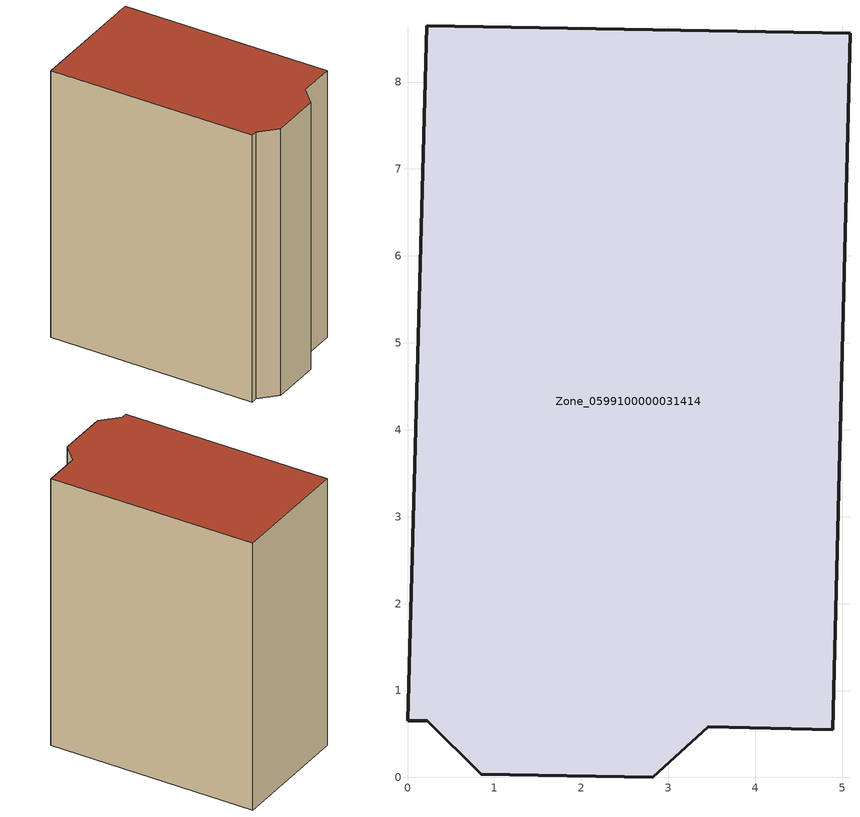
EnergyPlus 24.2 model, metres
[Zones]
Zone_0599100000031414
 floor ground (C_G): 0.23,0.65 0,0.65 0.22,8.65 5.09,8.56 4.89,0.55 3.46,0.58 2.82,0 0.85,0.04 z0
 wall outside (C_F): 2.82,0 3.46,0.58 4.89,0.55 5.09,8.56 0.22,8.65 0,0.65 0.23,0.65 0.85,0.04 2.82,0 z0:10.6
 roof outside (C_R): 3.46,0.58 4.89,0.55 5.09,8.56 0.22,8.65 0,0.65 0.23,0.65 0.85,0.04 2.82,0 z10.6
[BUILDING]
Pand.0599100000031414: North Axis=0; Terrain=City; Loads Convergence Tolerance Value=0.04; Temperature Convergence Tolerance Value=0.4; Solar Distribution=FullExterior; Maximum Number of Warmup Days=25; Minimum Number of Warmup Days=1
[Site:Location]
Rotterdam.The.Hague.AP_ZH_NLD Design_Conditions: Latitude=51.96; Longitude=4.45; Time Zone=1; Elevation=-4.5
[SITE:GROUNDTEMPERATURE:BUILDINGSURFACE]
18, 18, 18, 18, 18, 18, 18, 18, 18, 18, 18, 18
[MATERIAL] Thermal Absorptance=0.9; Solar Absorptance=0.7; Visible Absorptance=0.7
Name | Roughness | Thickness | Conductivity | Density | Specific Heat
G.TI.1946 | MediumSmooth | 0.15 | 1 | 540 | 1210
F.TI.1946 | Rough | 0.3 | 0.857143 | 1920 | 840
R.TI.1946 | MediumRough | 0.2 | 0.1 | 1500 | 1000
[CONSTRUCTION]
C_G: G.TI.1946
C_F: F.TI.1946
C_R: R.TI.1946
[ZONE]
Zone_0599100000031414: Type=1; Multiplier=1; Ceiling Height=Autocalculate; Volume=Autocalculate; Floor Area=autocalculate; Part of Total Floor Area=Yes
[ZONEINFILTRATION:DESIGNFLOWRATE]
Infil_Zone_0599100000031414: Zone or ZoneList or Space or SpaceList=Zone_0599100000031414; Schedule=AlwaysOn; Design Flow Rate Calculation Method=Flow/Area; Flow Rate per Floor Area=0.003; Constant Term Coefficient=1; Temperature Term Coefficient=0; Velocity Term Coefficient=0; Velocity Squared Term Coefficient=0
[HVACTEMPLATE:ZONE:IDEALLOADSAIRSYSTEM]
Zone_0599100000031414: Maximum Heating Supply Air Temperature=50; Minimum Cooling Supply Air Temperature=13; Maximum Heating Supply Air Humidity Ratio=0.0156; Minimum Cooling Supply Air Humidity Ratio=0.0077; Heating Limit=NoLimit; Cooling Limit=NoLimit; Dehumidification Control Type=ConstantSensibleHeatRatio; Cooling Sensible Heat Ratio=0.7; Dehumidification Setpoint=60; Humidification Control Type=None; Humidification Setpoint=30; Outdoor Air Method=None; Outdoor Air Flow Rate per Person=0.00944; Outdoor Air Flow Rate per Zone Floor Area=0; Outdoor Air Flow Rate per Zone=0; Demand Controlled Ventilation Type=None; Outdoor Air Economizer Type=NoEconomizer; Heat Recovery Type=None; Sensible Heat Recovery Effectiveness=0.7; Latent Heat Recovery Effectiveness=0.65
[ZONECONTROL:THERMOSTAT]
ThermostatControl_Zone_0599100000031414: Zone or ZoneList=Zone_0599100000031414; Control Type Schedule=DualSetpointControlType; Control 1=Thermostat_Zone_0599100000031414; Temperature Difference Between Cutout And Setpoint=0
[THERMOSTATSETPOINT:DUALSETPOINT]
Thermostat_Zone_0599100000031414: Heating Setpoint Temperature Schedule=HeatingSetpoint_Zone_0599100000031414; Cooling Setpoint Temperature Schedule=CoolingSetpoint_Zone_0599100000031414
[SCHEDULE:COMPACT]
HeatingSetpoint_Zone_0599100000031414: Through: 12/31, For: AllDays, Until: 24:00, 21
CoolingSetpoint_Zone_0599100000031414: Through: 12/31, For: AllDays, Until: 24:00, 24
DualSetpointControlType: Through: 12/31, For: AllDays, Until: 24:00, 4
AlwaysOn: Through: 12/31, For: AllDays, Until: 24:00, 1
